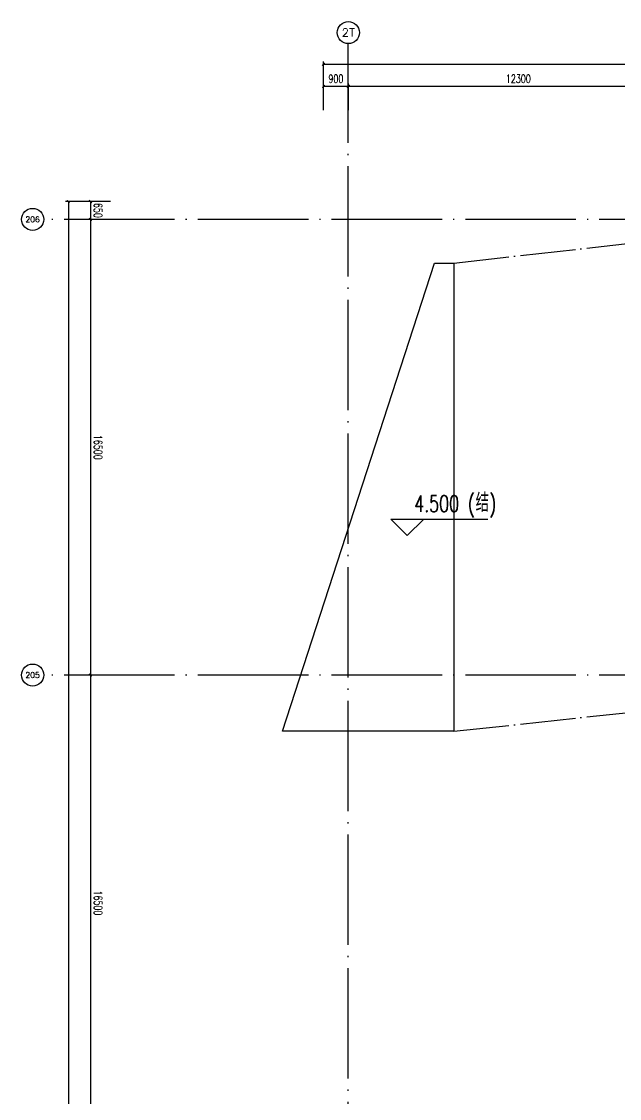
# Model space of a CAD drawing. Extents: x -555607 to 460190, y 498714 to 1664455.
# Drawn here: x -296975 to -275346, y 690741 to 729736 of the extents above; entities that cross this region are included whole.
import ezdxf
from ezdxf.enums import TextEntityAlignment as Align

# ---------------------------------------------------------------- set-up
doc = ezdxf.new("R2010")
doc.units = 0
doc.header["$LTSCALE"] = 1000
doc.header["$MEASUREMENT"] = 0
doc.linetypes.add('DOTE', pattern=[2.42, 2, -0.2, 0.02, -0.2])
doc.layers.get('Defpoints').update_dxf_attribs({"color": 210})
for name, color, linetype in [('A-AXIS-D', 1, 'Continuous'), ('A-AXIS-DOTE', 14, 'DOTE'), ('A-SFCE', 30, 'Continuous'), ('建-标高', 3, 'Continuous')]:
    doc.layers.add(name, color=color, linetype=linetype)
doc.styles.add('_TCH_AXIS', font='COMPLEX', dxfattribs={"bigfont": 'GBCBIG'})
doc.styles.add('_TCH_DIM_T3', font='SIMPLEX', dxfattribs={"width": 0.705882, "bigfont": 'GBCBIG'})
doc.styles.add('A-STANDARD', font='SIMPLEX', dxfattribs={"bigfont": 'GBCBIG'})
doc.dimstyles.new('_TCH_ARCH&&100', dxfattribs={"dimtxt": 297.5, "dimasz": 100, "dimexe": 100, "dimexo": 100, "dimgap": 126.25, "dimtad": 1, "dimdec": 0, "dimzin": 0, "dimdsep": 46, "dimtxsty": '_TCH_DIM_T3', "dimblk": 'ARCHTICK', "dimcen": 0.09, "dimclrt": 7, "dimazin": 2, "dimtfac": 1, "dimtdec": 0, "dimtix": 1, "dimtmove": 2, "dimatfit": 3, "dimfxl": 100, "dimtolj": 1, "dimtzin": 0, "dimarcsym": 0})

# ---------------------------------------------------------------- blocks, each defined once
blk = doc.blocks.new('_ArchTick')
at = {"color": 0, "linetype": 'ByBlock', "const_width": 0.4}
blk.add_lwpolyline([(-0.5, -0.5), (0.5, 0.5)], dxfattribs=at)
blk = doc.blocks.new('*D130')
at = {"layer": 'A-AXIS-D', "color": 0, "lineweight": -2, "transparency": 16777216}
for p, q in [((-293860, 723220), (-295383, 723220)), ((-295283, 723220), (-295283, 639420)), ((-293860, 639420), (-295383, 639420))]:
    blk.add_line(p, q, dxfattribs=at)
at = {"layer": 'Defpoints', "color": 0, "transparency": 16777216}
for p in [(-293760, 723220), (-295283, 639420), (-293760, 639420)]:
    blk.add_point(p, dxfattribs=at)
at = {"layer": 'A-AXIS-D', "color": 0, "lineweight": -2, "transparency": 16777216, "xscale": 100, "yscale": 100, "zscale": 100}
for p, rotation in [((-295283, 723220), 90), ((-295283, 639420), 270)]:
    blk.add_blockref('_ArchTick', p, dxfattribs=dict(at, rotation=rotation))
at = {"layer": 'A-AXIS-D', "color": 7, "transparency": 16777216, "insert": (-295008, 681320), "char_height": 297.5, "attachment_point": 5, "rotation": 270, "style": '_TCH_DIM_T3'}
blk.add_mtext('\\A1;83800', dxfattribs=at)
blk = doc.blocks.new('*D133')
at = {"layer": 'A-AXIS-D', "color": 0, "lineweight": -2, "transparency": 16777216}
for p, q in [((-286054, 726630), (-286054, 728290)), ((-286054, 728190), (-128054, 728190)), ((-128054, 726630), (-128054, 728290))]:
    blk.add_line(p, q, dxfattribs=at)
at = {"layer": 'Defpoints', "color": 0, "transparency": 16777216}
for p in [(-128054, 728190), (-286054, 726530), (-128054, 726530)]:
    blk.add_point(p, dxfattribs=at)
at = {"layer": 'A-AXIS-D', "color": 0, "lineweight": -2, "transparency": 16777216, "xscale": 100, "yscale": 100, "zscale": 100, "rotation": 180}
blk.add_blockref('_ArchTick', (-286054, 728190), dxfattribs=at)
at = {"layer": 'A-AXIS-D', "color": 0, "lineweight": -2, "transparency": 16777216, "xscale": 100, "yscale": 100, "zscale": 100}
blk.add_blockref('_ArchTick', (-128054, 728190), dxfattribs=at)
at = {"layer": 'A-AXIS-D', "color": 7, "transparency": 16777216, "insert": (-207054, 728465), "char_height": 297.5, "attachment_point": 5, "style": '_TCH_DIM_T3'}
blk.add_mtext('\\A1;158000', dxfattribs=at)
blk = doc.blocks.new('*D134')
at = {"layer": 'A-AXIS-D', "color": 0, "lineweight": -2, "transparency": 16777216}
for p, q in [((-286054, 726530), (-286054, 727490)), ((-286054, 727390), (-285154, 727390)), ((-285154, 726530), (-285154, 727490))]:
    blk.add_line(p, q, dxfattribs=at)
at = {"layer": 'Defpoints', "color": 0, "transparency": 16777216}
for p in [(-285154, 727390), (-286054, 726430), (-285154, 726430)]:
    blk.add_point(p, dxfattribs=at)
at = {"layer": 'A-AXIS-D', "color": 0, "lineweight": -2, "transparency": 16777216, "xscale": 100, "yscale": 100, "zscale": 100, "rotation": 180}
blk.add_blockref('_ArchTick', (-286054, 727390), dxfattribs=at)
at = {"layer": 'A-AXIS-D', "color": 0, "lineweight": -2, "transparency": 16777216, "xscale": 100, "yscale": 100, "zscale": 100}
blk.add_blockref('_ArchTick', (-285154, 727390), dxfattribs=at)
at = {"layer": 'A-AXIS-D', "color": 7, "transparency": 16777216, "insert": (-285604, 727665), "char_height": 297.5, "attachment_point": 5, "style": '_TCH_DIM_T3'}
blk.add_mtext('\\A1;900', dxfattribs=at)
blk = doc.blocks.new('*D135')
at = {"layer": 'A-AXIS-D', "color": 0, "lineweight": -2, "transparency": 16777216}
for p, q in [((-285154, 726530), (-285154, 727490)), ((-285154, 727390), (-272854, 727390)), ((-272854, 726530), (-272854, 727490))]:
    blk.add_line(p, q, dxfattribs=at)
at = {"layer": 'Defpoints', "color": 0, "transparency": 16777216}
for p in [(-272854, 727390), (-285154, 726430), (-272854, 726430)]:
    blk.add_point(p, dxfattribs=at)
at = {"layer": 'A-AXIS-D', "color": 0, "lineweight": -2, "transparency": 16777216, "xscale": 100, "yscale": 100, "zscale": 100, "rotation": 180}
blk.add_blockref('_ArchTick', (-285154, 727390), dxfattribs=at)
at = {"layer": 'A-AXIS-D', "color": 0, "lineweight": -2, "transparency": 16777216, "xscale": 100, "yscale": 100, "zscale": 100}
blk.add_blockref('_ArchTick', (-272854, 727390), dxfattribs=at)
at = {"layer": 'A-AXIS-D', "color": 7, "transparency": 16777216, "insert": (-279004, 727665), "char_height": 297.5, "attachment_point": 5, "style": '_TCH_DIM_T3'}
blk.add_mtext('\\A1;12300', dxfattribs=at)
blk = doc.blocks.new('*D303')
at = {"layer": 'A-AXIS-D', "color": 0, "lineweight": -2, "transparency": 16777216}
for p, q in [((-293760, 706070), (-294583, 706070)), ((-294483, 706070), (-294483, 689570)), ((-293760, 689570), (-294583, 689570))]:
    blk.add_line(p, q, dxfattribs=at)
at = {"layer": 'Defpoints', "color": 0, "transparency": 16777216}
for p in [(-293660, 706070), (-294483, 689570), (-293660, 689570)]:
    blk.add_point(p, dxfattribs=at)
at = {"layer": 'A-AXIS-D', "color": 0, "lineweight": -2, "transparency": 16777216, "xscale": 100, "yscale": 100, "zscale": 100}
for p, rotation in [((-294483, 706070), 90), ((-294483, 689570), 270)]:
    blk.add_blockref('_ArchTick', p, dxfattribs=dict(at, rotation=rotation))
at = {"layer": 'A-AXIS-D', "color": 7, "transparency": 16777216, "insert": (-294208, 697820), "char_height": 297.5, "attachment_point": 5, "rotation": 270, "style": '_TCH_DIM_T3'}
blk.add_mtext('\\A1;16500', dxfattribs=at)
blk = doc.blocks.new('*D304')
at = {"layer": 'A-AXIS-D', "color": 0, "lineweight": -2, "transparency": 16777216}
for p, q in [((-293760, 722570), (-294583, 722570)), ((-294483, 722570), (-294483, 706070)), ((-293760, 706070), (-294583, 706070))]:
    blk.add_line(p, q, dxfattribs=at)
at = {"layer": 'Defpoints', "color": 0, "transparency": 16777216}
for p in [(-293660, 722570), (-294483, 706070), (-293660, 706070)]:
    blk.add_point(p, dxfattribs=at)
at = {"layer": 'A-AXIS-D', "color": 0, "lineweight": -2, "transparency": 16777216, "xscale": 100, "yscale": 100, "zscale": 100}
for p, rotation in [((-294483, 722570), 90), ((-294483, 706070), 270)]:
    blk.add_blockref('_ArchTick', p, dxfattribs=dict(at, rotation=rotation))
at = {"layer": 'A-AXIS-D', "color": 7, "transparency": 16777216, "insert": (-294208, 714320), "char_height": 297.5, "attachment_point": 5, "rotation": 270, "style": '_TCH_DIM_T3'}
blk.add_mtext('\\A1;16500', dxfattribs=at)
blk = doc.blocks.new('*D305')
at = {"layer": 'A-AXIS-D', "color": 0, "lineweight": -2, "transparency": 16777216}
for p, q in [((-293760, 723220), (-294583, 723220)), ((-294483, 723220), (-294483, 722570)), ((-293760, 722570), (-294583, 722570))]:
    blk.add_line(p, q, dxfattribs=at)
at = {"layer": 'Defpoints', "color": 0, "transparency": 16777216}
for p in [(-293660, 723220), (-294483, 722570), (-293660, 722570)]:
    blk.add_point(p, dxfattribs=at)
at = {"layer": 'A-AXIS-D', "color": 0, "lineweight": -2, "transparency": 16777216, "xscale": 100, "yscale": 100, "zscale": 100}
for p, rotation in [((-294483, 723220), 90), ((-294483, 722570), 270)]:
    blk.add_blockref('_ArchTick', p, dxfattribs=dict(at, rotation=rotation))
at = {"layer": 'A-AXIS-D', "color": 7, "transparency": 16777216, "insert": (-294208, 722895), "char_height": 297.5, "attachment_point": 5, "rotation": 270, "style": '_TCH_DIM_T3'}
blk.add_mtext('\\A1;650', dxfattribs=at)

msp = doc.modelspace()

# ---------------------------------------------------------------- linework, layer by layer
at = {"layer": 'A-AXIS-D'}
for centre in [(-285154.2, 729336.1), (-296575.4, 722571.1), (-296575.4, 706071.1)]:
    msp.add_circle(centre, 400, dxfattribs=at)
at = {"layer": 'A-AXIS-DOTE', "color": 250, "ltscale": 2}
for p, q in [((-285154.2, 633381.1), (-285154.2, 728970)), ((-122040, 722570), (-296250, 722570)), ((-122040, 706070), (-296250, 706070))]:
    msp.add_line(p, q, dxfattribs=at)
at = {"layer": 'A-AXIS-DOTE', "color": 250}
for p, q in [((-281332.2, 720986), (-264361, 722920)), ((-281332.2, 704036), (-263654.2, 705945))]:
    msp.add_line(p, q, dxfattribs=at)
at = {"layer": 'A-SFCE', "color": 250}
msp.add_lwpolyline([(-281332.2, 720986), (-281332.2, 704136), (-281332.2, 704036), (-287538, 704036), (-287538, 704036), (-282039, 720986)], close=True, dxfattribs=at)
at = {"layer": '建-标高', "color": 8}
for p, q in [((-283022.2, 711119.8), (-283622.2, 711719.8)), ((-283622.2, 711719.8), (-280102.2, 711719.8)), ((-283022.2, 711119.8), (-282422.2, 711719.8))]:
    msp.add_line(p, q, dxfattribs=at)

# ---------------------------------------------------------------- texts
at = {"layer": 'A-AXIS-D', "color": 7, "style": '_TCH_AXIS'}
for s, height, p, p2 in [('2T', 288.12, (-285394.3, 729192.1), (-284914.1, 729192.1)), ('206', 202.97, (-296836.3, 722469.6), (-296314.4, 722469.6)), ('205', 202.97, (-296836.3, 705969.6), (-296314.4, 705969.6))]:
    msp.add_text(s, height=height, dxfattribs=at).set_placement(p, p2, align=Align.FIT)
at = {"layer": '建-标高', "color": 8, "style": 'A-STANDARD', "width": 0.705882}
for s, p in [('4.500', (-282769.4, 711979.8)), ('(', (-280829.4, 711979.8)), (')', (-280057.9, 711979.8))]:
    msp.add_text(s, height=595, dxfattribs=at).set_placement(p)
at = {"layer": '建-标高', "color": 8, "style": 'A-STANDARD'}
msp.add_text('结', height=675.2, dxfattribs=at).set_placement((-280549.4, 711979.8))

# ---------------------------------------------------------------- dimensions: what is measured, and where the dimension line sits
at = {"layer": 'A-AXIS-D'}
for base, p1, p2, text, picture, middle in [((-128054.2, 728190), (-286054.2, 726530), (-128054.2, 726530), '158000', '*D133', (-207054.2, 728465)), ((-285154.2, 727390), (-286054.2, 726430), (-285154.2, 726430), '900', '*D134', (-285604.2, 727665)), ((-272854.2, 727390), (-285154.2, 726430), (-272854.2, 726430), '12300', '*D135', (-279004.2, 727665))]:
    dim = msp.add_linear_dim(base=base, p1=p1, p2=p2, angle=0, text=text, dimstyle='_TCH_ARCH&&100', override={"dimgap": 0}, dxfattribs=at)
    dim.commit()
    dim.dimension.update_dxf_attribs({"geometry": picture, "text_midpoint": middle, "dimtype": 129})
for base, p1, p2, text, picture, middle in [((-295282.6, 639420), (-293760.4, 723220), (-293760.4, 639420), '83800', '*D130', (-295007.6, 681320)), ((-294482.6, 722570), (-293660.4, 723220), (-293660.4, 722570), '650', '*D305', (-294207.6, 722895)), ((-294482.6, 706070), (-293660.4, 722570), (-293660.4, 706070), '16500', '*D304', (-294207.6, 714320)), ((-294482.6, 689570), (-293660.4, 706070), (-293660.4, 689570), '16500', '*D303', (-294207.6, 697820))]:
    dim = msp.add_linear_dim(base=base, p1=p1, p2=p2, angle=270, text=text, dimstyle='_TCH_ARCH&&100', override={"dimgap": 0}, dxfattribs=at)
    dim.commit()
    dim.dimension.update_dxf_attribs({"geometry": picture, "text_midpoint": middle, "dimtype": 129, "text_rotation": 270})

doc.saveas('drawing.dxf')
